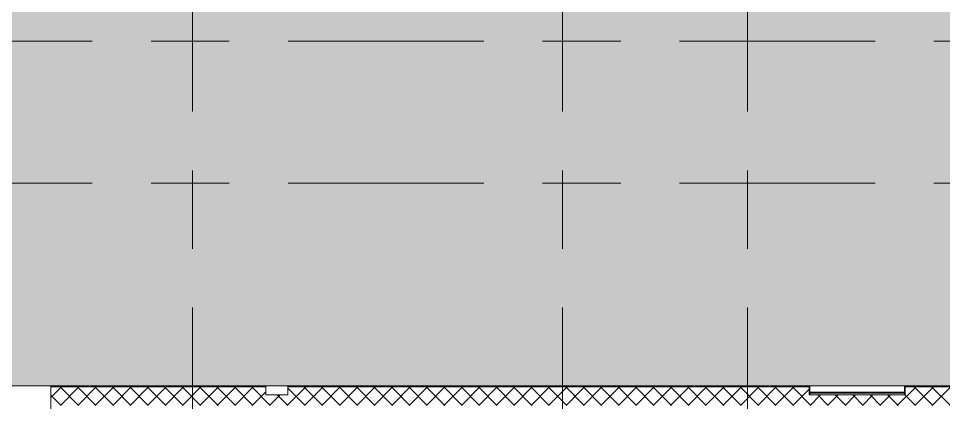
# Model space of a CAD drawing. Header units: millimetres. Extents: x -5714 to 188114, y -8553 to 29000.
# Drawn here: x 12597 to 20100, y 15224 to 18334 of the extents above; entities that cross this region are included whole.
import ezdxf

# ---------------------------------------------------------------- set-up
doc = ezdxf.new("R2010")
doc.units = ezdxf.units.MM
doc.linetypes.add('Осевая', pattern=[3175, 635, -476.25, 1587.5, -476.25])
for name, color, linetype, lineweight in [('A-DETL', 7, 'Continuous', 9), ('A-GENM', 7, 'Continuous', 9), ('A-WALL', 7, 'Continuous', 9), ('Оси-2', 7, 'Осевая', 9)]:
    doc.layers.add(name, color=color, linetype=linetype, lineweight=lineweight)
for name, color, linetype, lineweight, true_color in [('A-DETL-GENF-1', 7, 'Continuous', 9, 0xd4d4d4), ('A-WALL-1', 7, 'Continuous', 9, 0x3c3c3c), ('A-WALL-FNSH-1', 7, 'Continuous', 9, 0x3c3c3c)]:
    doc.layers.add(name, color=color, linetype=linetype, lineweight=lineweight, true_color=true_color)

# ---------------------------------------------------------------- blocks, each defined once
blk = doc.blocks.new('Полоса с поворотом - Полоса с поворотом-23831104-План размещения напольных электротехнических лючков и розеток 3 этажа в осях 1-12')
at = {"layer": 'A-GENM'}
for p, q in [((19783, 15306.4), (19017, 15306.4)), ((19017, 15297.9), (19783, 15297.9))]:
    blk.add_line(p, q, dxfattribs=at)
blk = doc.blocks.new('Уголок вложенный - Уголок вложенный-23831105-План размещения напольных электротехнических лючков и розеток 3 этажа в осях 1-12')
at = {"layer": 'A-GENM'}
for p, q in [((29237, 15288), (29237, 15349)), ((29244, 15358), (29244, 15285)), ((29244, 15285), (29240, 15285))]:
    blk.add_line(p, q, dxfattribs=at)
at = {"layer": 'A-GENM', "flags": 128}
for points in [[(29237, 15349), (29236.8, 15351), (29236.1, 15352.9), (29235, 15354.6), (29233.6, 15356), (29231.9, 15357.1), (29230, 15357.8), (29228, 15358)], [(29240, 15285), (29239.3, 15285.1), (29238.7, 15285.3), (29238.1, 15285.7), (29237.7, 15286.1), (29237.3, 15286.7), (29237.1, 15287.3), (29237, 15288)]]:
    blk.add_lwpolyline(points, dxfattribs=at)
blk = doc.blocks.new('Уголок вложенный - Уголок вложенный-V41-План размещения напольных электротехнических лючков и розеток 3 этажа в осях 1-12')
at = {"layer": 'A-GENM'}
for p, q in [((30010, 15285), (30010, 15358)), ((30017, 15349), (30017, 15288)), ((30014, 15285), (30010, 15285))]:
    blk.add_line(p, q, dxfattribs=at)
at = {"layer": 'A-GENM', "flags": 128}
for points in [[(30026, 15358), (30024, 15357.8), (30022.1, 15357.1), (30020.4, 15356), (30019, 15354.6), (30017.9, 15352.9), (30017.2, 15351), (30017, 15349)], [(30017, 15288), (30016.9, 15287.3), (30016.7, 15286.7), (30016.3, 15286.1), (30015.9, 15285.7), (30015.3, 15285.3), (30014.7, 15285.1), (30014, 15285)]]:
    blk.add_lwpolyline(points, dxfattribs=at)
blk = doc.blocks.new('Уголок вложенный - Уголок вложенный-V42-План размещения напольных электротехнических лючков и розеток 3 этажа в осях 1-12')
at = {"layer": 'A-GENM'}
blk.add_line((30010, 15285), (29244, 15285), dxfattribs=at)
at = {"layer": 'A-GENM', "flags": 128}
for points in [[(29239.3, 15285.1), (29238.7, 15285.3), (29238.1, 15285.7), (29237.7, 15286.1), (29237.3, 15286.7), (29237.1, 15287.3)], [(30016.9, 15287.3), (30016.7, 15286.7), (30016.3, 15286.1), (30015.9, 15285.7), (30015.3, 15285.3), (30014.7, 15285.1)]]:
    blk.add_lwpolyline(points, dxfattribs=at)
blk = doc.blocks.new('Уголок вложенный - Уголок вложенный-23964580-План размещения напольных электротехнических лючков и розеток 3 этажа в осях 1-12')
at = {"layer": 'A-GENM'}
blk.add_line((14603, 15288), (14603, 15349), dxfattribs=at)
at = {"layer": 'A-GENM', "flags": 128}
for points in [[(14603, 15349), (14602.8, 15351), (14602.1, 15352.9), (14601, 15354.6), (14599.6, 15356), (14597.9, 15357.1), (14596, 15357.8), (14594, 15358)], [(14606, 15285), (14605.3, 15285.1), (14604.7, 15285.3), (14604.1, 15285.7), (14603.7, 15286.1), (14603.3, 15286.7), (14603.1, 15287.3), (14603, 15288)]]:
    blk.add_lwpolyline(points, dxfattribs=at)
blk = doc.blocks.new('Уголок вложенный - Уголок вложенный-V43-План размещения напольных электротехнических лючков и розеток 3 этажа в осях 1-12')
at = {"layer": 'A-GENM'}
blk.add_line((14783, 15349), (14783, 15288), dxfattribs=at)
at = {"layer": 'A-GENM', "flags": 128}
for points in [[(14792, 15358), (14790, 15357.8), (14788.1, 15357.1), (14786.4, 15356), (14785, 15354.6), (14783.9, 15352.9), (14783.2, 15351), (14783, 15349)], [(14783, 15288), (14782.9, 15287.3), (14782.7, 15286.7), (14782.3, 15286.1), (14781.9, 15285.7), (14781.3, 15285.3), (14780.7, 15285.1), (14780, 15285)]]:
    blk.add_lwpolyline(points, dxfattribs=at)
blk = doc.blocks.new('Уголок вложенный - Уголок вложенный-V44-План размещения напольных электротехнических лючков и розеток 3 этажа в осях 1-12')
at = {"layer": 'A-GENM'}
for p, q in [((14603, 15349), (14603, 15288)), ((14783, 15288), (14783, 15349)), ((14606, 15285), (14780, 15285))]:
    blk.add_line(p, q, dxfattribs=at)
at = {"layer": 'A-GENM', "flags": 128}
for points in [[(14594, 15358), (14596, 15357.8), (14597.9, 15357.1), (14599.6, 15356), (14601, 15354.6), (14602.1, 15352.9), (14602.8, 15351), (14603, 15349)], [(14783, 15349), (14783.2, 15351), (14783.9, 15352.9), (14785, 15354.6), (14786.4, 15356), (14788.1, 15357.1), (14790, 15357.8), (14792, 15358)], [(14603, 15288), (14603.1, 15287.3), (14603.3, 15286.7), (14603.7, 15286.1), (14604.1, 15285.7), (14604.7, 15285.3), (14605.3, 15285.1), (14606, 15285)], [(14780, 15285), (14780.7, 15285.1), (14781.3, 15285.3), (14781.9, 15285.7), (14782.3, 15286.1), (14782.7, 15286.7), (14782.9, 15287.3), (14783, 15288)]]:
    blk.add_lwpolyline(points, dxfattribs=at)

msp = doc.modelspace()

# ---------------------------------------------------------------- hatches: boundary and pattern name
at = {"layer": 'A-DETL-GENF-1'}
msp.add_hatch(color=256, dxfattribs=at).paths.add_polyline_path([(-278.8, 14774.9), (-268, 14774.9), (-268, 15358), (38282.7, 15358), (38282.7, 23888.3), (33928.1, 23888.3), (33928.1, 27398.1), (-2409.1, 27398.1), (-2409.1, 14774.9), (-1624.9, 14774.9)])
at = {"layer": 'A-WALL'}
h = msp.add_hatch(dxfattribs=at)
h.set_pattern_fill('FP_9', color=256, style=0, pattern_type=2)
h.set_pattern_definition([(45, (0, 0), (-70.71068, 70.71068), []), (135, (0, 0), (-70.71068, -70.71068), [])])
h.paths.add_polyline_path([(38086.5, 15200), (38282.7, 15200), (38282.7, 15350), (37810, 15350), (37810, 15200)])
h.paths.add_polyline_path([(34721.1, 15200), (35410, 15200), (35410, 15350), (34660, 15350), (34660, 15200)])
h.paths.add_polyline_path([(33711.5, 15200), (33760, 15200), (33760, 15350), (33610, 15350), (33610, 15200)])
h.paths.add_polyline_path([(32110, 15200), (32110, 15350), (30017, 15349), (30017, 15288), (30014, 15285), (29240, 15285), (29237, 15288), (29236.3, 15350), (25610.3, 15349), (25610.3, 15288), (25607.3, 15285), (24433.3, 15285), (24430.3, 15288), (24429.5, 15350), (19790, 15349), (19790, 15288), (19787, 15285), (19013, 15285), (19010, 15288), (19009.3, 15350), (14783, 15349), (14781.9, 15285.7), (14780, 15285), (14603.7, 15286.1), (14603, 15288), (14602.3, 15350), (12860, 15350), (12860, 15200), (32028.8, 15200)])
h.paths.add_polyline_path([(9760, 15200), (9760, 15350), (9160, 15350), (9160, 15200)])
h.paths.add_polyline_path([(8260, 15200), (8260, 15350), (7660, 15350), (7660, 15200), (7798.1, 15200)])
h.paths.add_polyline_path([(6760, 15200), (6760, 15350), (40, 15350), (40, 15293), (-110, 15293), (-110, 15200), (6452, 15200)])
h.paths.add_polyline_path([(33010, 15200), (33240, 15200), (33240, 15350), (33010, 15350)])

# ---------------------------------------------------------------- linework, layer by layer
at = {"layer": 'A-DETL'}
msp.add_line((-268, 15358), (38282.7, 15358), dxfattribs=at)
at = {"layer": 'A-WALL'}
for p, q in [((14602, 15353), (12860, 15353)), ((14602.9, 15350), (12860, 15350)), ((19009.9, 15350), (14783.1, 15350)), ((19009.2, 15353), (14784, 15353)), ((24430.1, 15350), (19790.1, 15350)), ((24429.4, 15353), (19790.8, 15353))]:
    msp.add_line(p, q, dxfattribs=at)
at = {"layer": 'A-WALL-1'}
msp.add_line((12860, 15350), (12860, 14980), dxfattribs=at)
at = {"layer": 'A-WALL-FNSH-1'}
msp.add_line((12860, 15358), (12860, 15350), dxfattribs=at)
at = {"layer": 'Оси-2'}
for p, q in [((14010, 593.7), (14010, 24898.1)), ((17010, 593.7), (17010, 24898.1)), ((18510, 593.7), (18510, 24898.1)), ((-2202.5, 18150), (36260, 18150)), ((-2202.5, 17000), (36260, 17000))]:
    msp.add_line(p, q, dxfattribs=at)

# ---------------------------------------------------------------- block references
at = {"layer": 'A-GENM'}
for name, p in [('Уголок вложенный - Уголок вложенный-23964580-План размещения напольных электротехнических лючков и розеток 3 этажа в осях 1-12', (0, 0)), ('Уголок вложенный - Уголок вложенный-V44-План размещения напольных электротехнических лючков и розеток 3 этажа в осях 1-12', (0, 0)), ('Уголок вложенный - Уголок вложенный-V43-План размещения напольных электротехнических лючков и розеток 3 этажа в осях 1-12', (0, 0)), ('Уголок вложенный - Уголок вложенный-23831105-План размещения напольных электротехнических лючков и розеток 3 этажа в осях 1-12', (-10227, 0)), ('Полоса с поворотом - Полоса с поворотом-23831104-План размещения напольных электротехнических лючков и розеток 3 этажа в осях 1-12', (0, 0)), ('Уголок вложенный - Уголок вложенный-V41-План размещения напольных электротехнических лючков и розеток 3 этажа в осях 1-12', (-10227, 0)), ('Уголок вложенный - Уголок вложенный-V42-План размещения напольных электротехнических лючков и розеток 3 этажа в осях 1-12', (-10227, 0))]:
    msp.add_blockref(name, p, dxfattribs=at)

doc.saveas('drawing.dxf')
